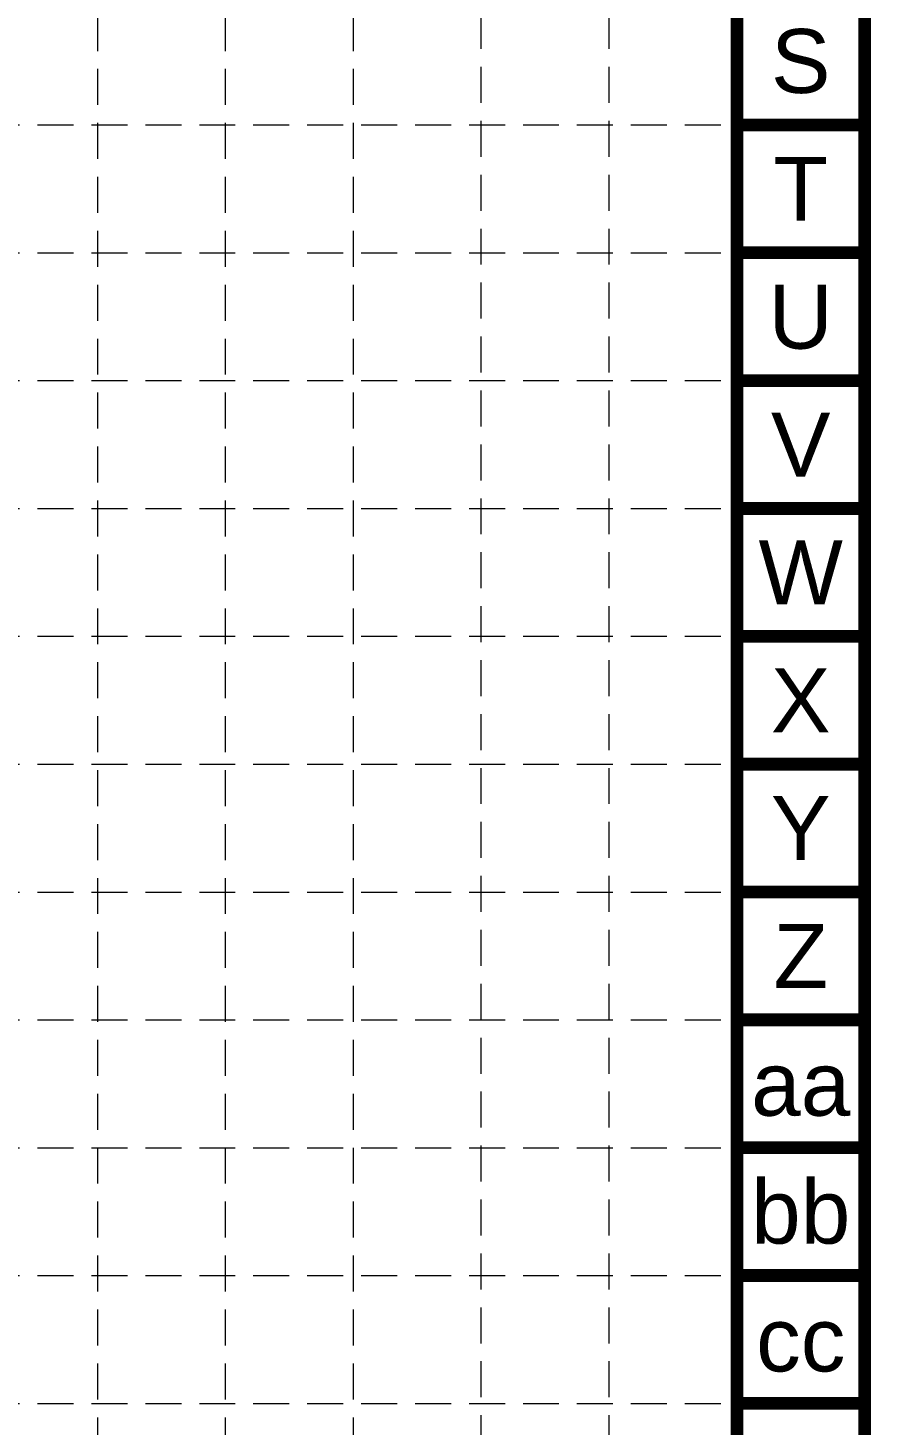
# Model space of a CAD drawing. Header units: feet. Extents: x 46644 to 49208, y 46045 to 47649.
# Drawn here: x 48944.1 to 49207.8, y 46440.1 to 46877.2 of the extents above; entities that cross this region are included whole.
import ezdxf
from ezdxf.enums import TextEntityAlignment as Align

# ---------------------------------------------------------------- set-up
doc = ezdxf.new("R2010")
doc.units = ezdxf.units.FT
doc.header["$MEASUREMENT"] = 0
doc.linetypes.add('HIDDEN', pattern=[0.375, 0.25, -0.125])
doc.layers.add('BASE', color=7, linetype='Continuous')
doc.layers.add('GRID', color=254, linetype='HIDDEN')
doc.styles.get("Standard").update_dxf_attribs({"font": 'ARIAL.TTF'})

msp = doc.modelspace()

# ---------------------------------------------------------------- linework, layer by layer
at = {"layer": 'BASE', "color": 9}
msp.add_line((49165.8, 47606.85), (49165.8, 46086.85), dxfattribs=at)
at = {"layer": 'BASE', "const_width": 4}
for points in [[(46645.8, 46046.85), (49205.8, 46046.85), (49205.8, 47646.85), (46645.8, 47646.85)], [(46685.72, 46086.84), (49165.91, 46086.77), (49165.86, 47606.87), (46686.22, 47606.92)]]:
    msp.add_lwpolyline(points, close=True, dxfattribs=at)
for points in [[(49205.8, 46846.85), (49165.8, 46846.85)], [(49205.8, 46806.85), (49165.8, 46806.85)], [(49205.8, 46766.85), (49165.8, 46766.85)], [(49205.8, 46726.85), (49165.8, 46726.85)], [(49205.8, 46686.85), (49165.8, 46686.85)], [(49205.8, 46646.85), (49165.8, 46646.85)], [(49205.8, 46606.85), (49165.8, 46606.85)], [(49205.8, 46566.85), (49165.8, 46566.85)], [(49205.8, 46526.85), (49165.8, 46526.85)], [(49205.8, 46486.85), (49165.8, 46486.85)], [(49205.8, 46446.85), (49165.8, 46446.85)]]:
    msp.add_lwpolyline(points, dxfattribs=at)
at = {"layer": 'GRID', "color": 252, "linetype": 'HIDDEN', "lineweight": 0, "ltscale": 45}
for p, q in [((49085.73, 47607.51), (49085.73, 46206.68)), ((49125.73, 47607.51), (49125.73, 46206.68)), ((48965.8, 47606.85), (48965.8, 46206.68)), ((49005.8, 47606.85), (49005.8, 46206.68)), ((49045.8, 47606.85), (49045.8, 46206.68)), ((46685.8, 46846.85), (49165.8, 46846.85)), ((46685.8, 46806.85), (49165.8, 46806.85)), ((46685.8, 46766.85), (49165.8, 46766.85)), ((46685.8, 46726.85), (49165.8, 46726.85)), ((46685.8, 46686.85), (49165.8, 46686.85)), ((46685.8, 46646.85), (49165.8, 46646.85)), ((46685.8, 46606.85), (49165.8, 46606.85)), ((46685.8, 46566.85), (49165.8, 46566.85)), ((46685.8, 46526.85), (49165.8, 46526.85)), ((46685.8, 46486.85), (49165.8, 46486.85)), ((46685.8, 46446.85), (49165.8, 46446.85))]:
    msp.add_line(p, q, dxfattribs=at)

# ---------------------------------------------------------------- texts
at = {"layer": 'BASE'}
for s, p in [('S', (49185.8, 46866.85)), ('T', (49185.8, 46826.85)), ('U', (49185.8, 46786.85)), ('V', (49185.8, 46746.85)), ('W', (49185.8, 46706.85)), ('X', (49185.8, 46666.85)), ('Y', (49185.8, 46626.85)), ('Z', (49185.8, 46586.85)), ('aa', (49185.8, 46546.85)), ('bb', (49185.8, 46506.85)), ('cc', (49185.8, 46466.85))]:
    msp.add_text(s, height=20, dxfattribs=at).set_placement(p, align=Align.MIDDLE_CENTER)

doc.saveas('drawing.dxf')
